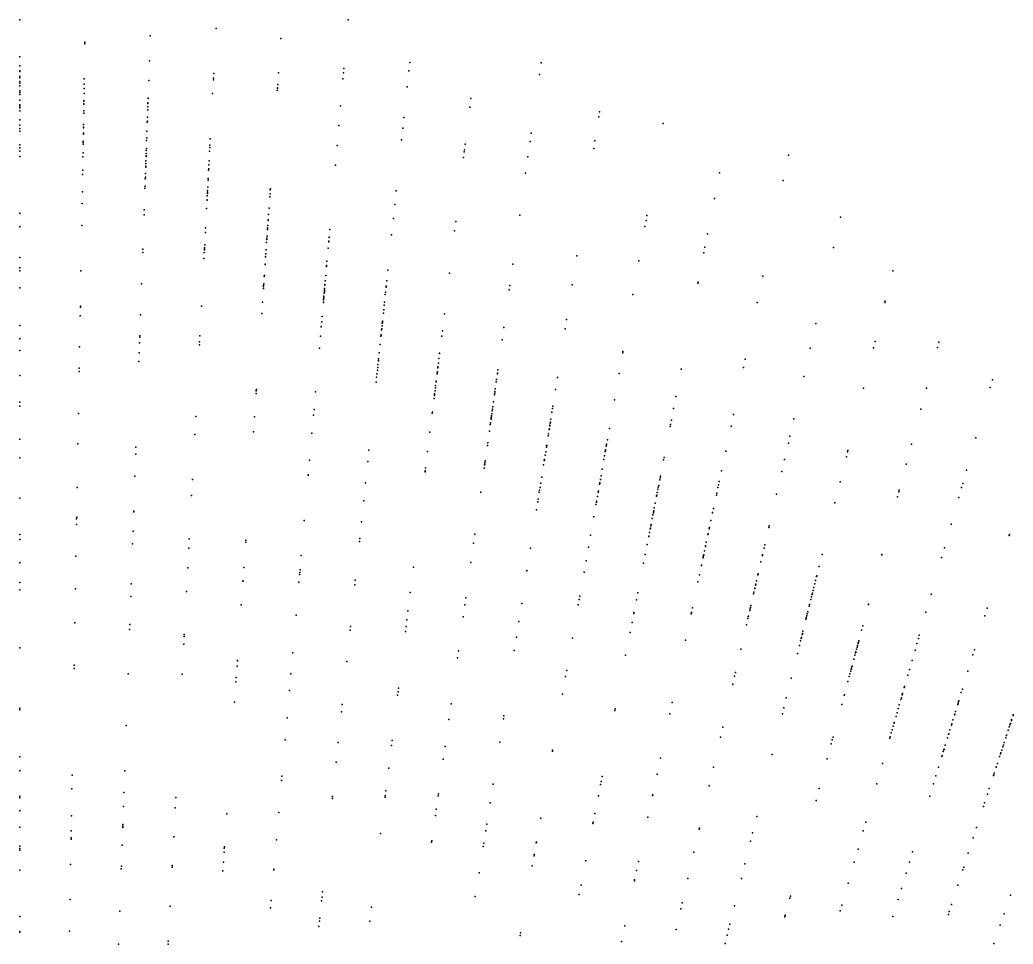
# Model space of a CAD drawing. Header units: metres. Extents: x -4327 to 4266, y -3886 to 3992.
# Drawn here: x 0 to 1056, y 3007 to 3990 of the extents above; entities that cross this region are included whole.
import ezdxf

# ---------------------------------------------------------------- set-up
doc = ezdxf.new("R2010")
doc.units = ezdxf.units.M

msp = doc.modelspace()

# ---------------------------------------------------------------- linework, layer by layer
for p in [(0, 3989.7, 2072.76), (349.05, 3989.63, 2014.52), (138.73, 3972.77, 2076.25), (208.61, 3980.53, 2059.8), (69.2, 3964.31, 1978.18), (69.22, 3965.86, 2044.23), (277.61, 3969.99, 1958.52), (0, 3950.35, 2154.64), (0, 3940.85, 2113.34), (137.81, 3946.24, 2054.17), (414.56, 3944.26, 2022.13), (554.29, 3943.95, 1954.61), (0, 3935.52, 2276.47), (0, 3935.2, 2336.84), (0, 3935.2, 2336.84), (0, 3934.89, 2322.16), (0, 3929.75, 1987.48), (206.11, 3932.82, 2051.47), (275.04, 3933.3, 2037.54), (344.12, 3933.35, 1937.76), (344.54, 3938.08, 2042.82), (413.66, 3935.67, 2034.07), (552.58, 3931.79, 2057.25), (0, 3927.98, 2054.32), (0, 3924.21, 2201.88), (0, 3922.56, 2243.35), (0, 3922.42, 2056.86), (0, 3919.61, 2093.7), (68.45, 3921.33, 2294.37), (68.55, 3927.13, 2059.65), (137.07, 3925.09, 2086.9), (205.75, 3925.92, 2056.06), (205.84, 3927.64, 2065.16), (274.18, 3920.98, 2069.33), (343.58, 3927.18, 2059), (0, 3914.25, 2365.01), (0, 3912.46, 2016.4), (0, 3910.44, 2110.78), (68.27, 3911.35, 2100.59), (68.37, 3916.71, 1935.79), (204.99, 3911.44, 1916.97), (273.73, 3914.53, 2071.4), (273.89, 3916.76, 2069.84), (273.93, 3917.32, 2081.1), (411.86, 3918.55, 2066.15), (0, 3904.35, 2278.38), (0, 3899.46, 2292.66), (0, 3898.44, 2148.45), (68.07, 3899.97, 2166.29), (68.08, 3900.48, 2322.33), (68.13, 3903.21, 2272.35), (68.14, 3903.83, 2148.97), (136.22, 3900.8, 1947.38), (136.24, 3901.43, 2272.35), (136.4, 3906.08, 2079.53), (136.42, 3906.54, 1936.95), (341.05, 3898.19, 1968.34), (479.61, 3906.08, 2071.89), (0, 3896.44, 2290.89), (0, 3896.27, 2048.57), (0, 3892.91, 2162.04), (67.91, 3890.5, 2290.6), (67.95, 3892.87, 2240.82), (135.98, 3893.97, 2299.42), (136.09, 3897.2, 2301.32), (478.48, 3896.89, 2086.2), (616.42, 3891.92, 1974.03), (0, 3883.57, 2326.28), (0, 3877.86, 2052.41), (67.7, 3878.59, 2007.29), (135.53, 3881.04, 2334.83), (135.57, 3882.08, 2376.02), (135.71, 3886.26, 2112.73), (339.23, 3877.42, 1981.86), (408.41, 3885.78, 1960.04), (615.57, 3886.56, 1944.54), (684.08, 3879.61, 1968.17), (0, 3874.23, 2193.33), (0, 3871.35, 2382.54), (67.52, 3868.29, 2334.72), (67.54, 3869.14, 2124.38), (67.64, 3875.03, 2056.64), (67.65, 3875.53, 2370.93), (135.19, 3871.43, 2063.8), (407.22, 3874.46, 1967.64), (543.78, 3869.19, 1976.09), (0, 3856.8, 2225.32), (67.34, 3857.64, 2348.43), (67.36, 3859.27, 2235.52), (67.39, 3860.69, 2011.39), (134.84, 3861.38, 2039.54), (134.95, 3864.48, 2038.48), (202.11, 3856.47, 2070.93), (202.46, 3863.21, 2058.28), (337.38, 3856.32, 1926.08), (405.94, 3862.28, 1998.82), (473.64, 3857.51, 1981.59), (542.53, 3860.29, 1902.61), (611.56, 3861.23, 1987.89), (0, 3853.53, 2044.92), (0, 3850.27, 2100.05), (67.17, 3848.26, 2254.44), (134.28, 3845.28, 2293.36), (134.36, 3847.55, 1994.8), (134.48, 3850.98, 2071.82), (134.55, 3853.01, 2375.6), (201.78, 3850.24, 2011.07), (201.98, 3854.03, 2291.78), (472.65, 3849.46, 1927.08), (472.92, 3851.66, 1989.27), (610.23, 3852.85, 1917.09), (817.46, 3845.84, 1958.96), (0, 3844.61, 2403.83), (67.1, 3844.29, 2377.83), (133.99, 3836.88, 2129.48), (134.09, 3839.82, 2117.44), (134.25, 3844.34, 2338.54), (201.02, 3835.69, 2263.91), (201.24, 3839.88, 2037.78), (335.55, 3835.35, 2013.54), (471.92, 3843.44, 2054.88), (540.28, 3844.26, 1942.13), (66.77, 3825.18, 2081.28), (66.85, 3829.95, 2179.64), (133.62, 3826.42, 2101.88), (133.86, 3833.27, 2207.52), (133.89, 3834.22, 2315.21), (200.72, 3830.05, 2269.04), (200.79, 3831.29, 2238.81), (537.81, 3826.73, 2004.96), (743.91, 3827.07, 1985.15), (133.42, 3820.69, 2233.71), (133.48, 3822.42, 2234.72), (200.15, 3819.18, 1986.89), (200.26, 3821.12, 2017.15), (811.78, 3819.14, 1969.35), (66.45, 3807.08, 2180.39), (133.07, 3810.67, 2077.02), (133.15, 3812.9, 2173.69), (199.3, 3802.83, 2222.18), (199.41, 3805.02, 2032.61), (199.49, 3806.52, 2241.09), (199.59, 3808.46, 2206), (199.77, 3811.82, 2300.6), (266.06, 3804.9, 2069.59), (266.34, 3808.88, 2036.85), (266.44, 3810.2, 2037.55), (400.23, 3807.89, 1970.68), (66.23, 3794.54, 2425.04), (199.04, 3797.9, 2071.64), (199.06, 3798.3, 2219.53), (265.84, 3801.71, 2057.11), (398.72, 3793.59, 1942.27), (738.63, 3799.93, 1926.08), (0, 3784.37, 2406.56), (132.09, 3782.44, 2409.7), (132.28, 3787.87, 2080.71), (198.59, 3789.33, 2003.01), (264.52, 3782.84, 2316.68), (264.99, 3789.51, 2031.81), (531.56, 3782.28, 2000.21), (666.8, 3781.6, 1918.45), (65.83, 3771.27, 2415.96), (263.71, 3771.29, 2078.08), (264.07, 3776.34, 2267.57), (264.12, 3777.08, 2273.63), (397.16, 3778.73, 1971.34), (463.55, 3775.28, 2026.42), (665.9, 3776.5, 2016.23), (872.7, 3780.07, 1991.39), (0, 3769.86, 2429.22), (197.24, 3763.66, 2158.15), (197.51, 3768.73, 2207.77), (263.42, 3767.05, 2035.69), (263.5, 3768.19, 2273.89), (263.52, 3768.58, 2039.18), (329.56, 3766.91, 2067.79), (395.3, 3761.05, 2006.83), (462.36, 3765.61, 2037.2), (664.79, 3770.2, 2023.54), (731.34, 3762.43, 1917.52), (196.55, 3750.48, 2244.08), (262.45, 3753.23, 2212.07), (262.45, 3753.17, 2041.45), (262.67, 3756.39, 1966.76), (262.76, 3757.57, 2231.25), (262.91, 3759.79, 2235.35), (328.42, 3753.87, 2215.49), (328.48, 3754.55, 1989.47), (328.83, 3758.52, 2047.18), (328.85, 3758.79, 2039.33), (130.69, 3742.42, 2430.38), (130.81, 3746.05, 2429.84), (196.14, 3742.59, 2394.75), (196.29, 3745.35, 2428.34), (196.32, 3745.98, 2428.74), (196.39, 3747.34, 2020.24), (261.59, 3740.86, 1995.22), (261.88, 3745.11, 2259.97), (327.81, 3746.88, 2107.72), (727.4, 3742.16, 1962.09), (728.59, 3748.26, 2020.95), (865.26, 3747.86, 2009), (0, 3737.28, 2356.62), (195.8, 3735.99, 2445.5), (260.8, 3729.6, 2084.41), (260.84, 3730.21, 2226.04), (261.37, 3737.71, 2420.17), (261.39, 3738.04, 2244.58), (326.61, 3733.18, 2075.9), (524.23, 3730.06, 1993.58), (592.19, 3738.92, 1961.44), (658.34, 3733.61, 1998.61), (0, 3726.09, 2415.42), (0, 3722.89, 2416.23), (64.99, 3723.05, 2431.16), (326.11, 3727.51, 2054.12), (326.21, 3728.6, 2178.66), (391.38, 3723.71, 2165.81), (456.8, 3720.36, 2010.08), (928.24, 3722.98, 2012.04), (129.52, 3709.07, 2437.6), (259.36, 3709, 2447.83), (259.91, 3716.89, 2209.84), (259.98, 3717.87, 2166.69), (324.4, 3707.88, 2349.85), (324.44, 3708.33, 2038.27), (324.78, 3712.26, 1990.52), (325.28, 3717.98, 2268.93), (390.17, 3712.23, 2336.69), (390.18, 3712.32, 2083.77), (587.28, 3707.95, 2042.33), (721.09, 3709.69, 2031.93), (721.3, 3710.78, 2029.87), (790.13, 3717.26, 2032.64), (0, 3705, 2450.83), (259.03, 3704.34, 2447.66), (259.05, 3704.55, 2447.79), (259.21, 3706.82, 2135.91), (259.23, 3707.19, 2298.28), (323.64, 3699.21, 2282.51), (323.79, 3700.9, 2060.61), (323.88, 3701.93, 2234.22), (324.04, 3703.81, 2107.54), (324.06, 3703.97, 2410.25), (324.08, 3704.29, 2376.04), (388.64, 3697.63, 2051.65), (388.92, 3700.29, 2209.45), (389.49, 3705.71, 2072.07), (389.58, 3706.65, 2093.94), (520.41, 3702.88, 2023.66), (521.02, 3707.25, 2015.5), (652.01, 3697.74, 1987.27), (258, 3689.63, 2469.89), (322.78, 3689.35, 2072.7), (322.81, 3689.69, 2301.76), (323.01, 3692.03, 2233.75), (323.05, 3692.49, 2311.92), (323.16, 3693.78, 2335.27), (323.2, 3694.19, 2180.27), (323.36, 3696.02, 2203.2), (387.79, 3689.56, 2121.72), (784.17, 3689.25, 1980.43), (919.81, 3689.14, 2025.59), (920.23, 3690.86, 2018.55), (64.31, 3684.4, 2374.51), (64.33, 3685.51, 2481.9), (128.37, 3676.08, 2361.73), (193.13, 3685.23, 2429.55), (257.16, 3677.55, 2418.43), (386.56, 3677.91, 2287.1), (386.94, 3681.51, 1982.54), (387.45, 3686.32, 2334.47), (451.52, 3677.36, 2023.43), (64.15, 3675.09, 2451.64), (320.98, 3668.76, 2114.22), (321.47, 3674.46, 2272.78), (385.45, 3667.35, 2370.49), (385.49, 3667.72, 2300.28), (385.59, 3668.62, 2253.6), (385.67, 3669.44, 2400.38), (385.68, 3669.53, 2088.88), (581.48, 3671.3, 2011.65), (846.61, 3667.07, 1981.4), (0, 3664.67, 2350.14), (320.52, 3663.55, 2389.65), (320.55, 3663.87, 2233.15), (384.17, 3655.09, 2163.52), (384.71, 3660.24, 2142.31), (384.81, 3661.24, 2343.91), (385.17, 3664.65, 2267.76), (449.29, 3659.16, 2063.3), (514.77, 3662.76, 2038.4), (579.92, 3661.45, 2040.36), (0, 3650.51, 2372.08), (127.33, 3646.26, 2445.04), (127.55, 3652.58, 2394.77), (127.6, 3653.87, 2438.6), (191.15, 3647.36, 2356.33), (191.48, 3653.7, 2388.79), (319.64, 3653.54, 2440.43), (383.06, 3644.56, 2048.36), (384, 3653.56, 2117), (448.6, 3653.57, 2338.01), (512.92, 3649.59, 2052.09), (909.54, 3647.98, 1992.48), (977.26, 3647.17, 2027.5), (0, 3638.34, 2429.63), (63.57, 3642.01, 2403.83), (126.97, 3635.95, 2378.2), (190.98, 3644.15, 2402.46), (318.54, 3640.9, 2394.77), (382.14, 3635.81, 2067.06), (446.35, 3635.2, 2076.1), (446.36, 3635.33, 2199.37), (641.07, 3635.7, 2026.69), (641.34, 3637.21, 2027.53), (840.5, 3640.59, 1993.19), (907.86, 3641.21, 2004.53), (975.77, 3641.63, 2029.72), (126.64, 3626.47, 2400.35), (380.82, 3623.28, 2325.19), (381.25, 3627.38, 2075.41), (381.28, 3627.67, 2308.46), (381.48, 3629.55, 2334.82), (445.07, 3624.77, 2291.72), (445.67, 3629.72, 1971.39), (771.36, 3628.96, 2020.94), (63.12, 3615.99, 2369.7), (63.18, 3619.66, 2338.38), (379.78, 3613.4, 2302.15), (380.18, 3617.22, 2279.64), (380.51, 3620.34, 2390.93), (443.69, 3613.56, 2329.16), (443.72, 3613.78, 2237.99), (443.92, 3615.4, 2258.2), (443.96, 3615.73, 2192.92), (444.48, 3620.02, 1981.56), (444.58, 3620.82, 2177.08), (444.59, 3620.86, 1976.87), (507.83, 3613.4, 2142.68), (507.92, 3614.04, 2279.11), (508.45, 3617.79, 2309.27), (637.24, 3613.98, 1957.66), (703.38, 3618.57, 2026.3), (769.53, 3620.35, 2026.62), (0, 3611.73, 2411.86), (378.87, 3604.74, 2241.6), (379.41, 3609.81, 2338.9), (442.63, 3604.9, 2006.77), (442.7, 3605.51, 2405.78), (506.65, 3604.98, 2368.35), (506.99, 3607.41, 1986.93), (571.67, 3609.41, 2040.02), (833.59, 3610.66, 2018.55), (1034.31, 3607.08, 1999.15), (251.22, 3592.61, 2348.55), (251.42, 3595.53, 2404.06), (251.46, 3596.07, 2398.74), (251.52, 3596.9, 2399.3), (314.47, 3594.44, 2426.59), (441.05, 3592.04, 2154.43), (441.48, 3595.56, 2376.47), (441.84, 3598.5, 2144.93), (442.14, 3600.94, 2067.01), (504.94, 3592.81, 1973.75), (505.19, 3594.59, 2336.24), (505.62, 3597.65, 2117.38), (569.68, 3596.79, 2045.94), (897.15, 3598.27, 2062.23), (964.15, 3598.27, 2010.8), (1031.98, 3598.95, 2050.04), (0, 3583.32, 2345.13), (0, 3583.29, 2347.91), (440.45, 3587.15, 2390.7), (440.86, 3590.54, 2256.35), (440.9, 3590.86, 2151.05), (503.67, 3583.83, 2189.35), (504.71, 3591.18, 2348.03), (632.28, 3585.86, 1950.08), (697.7, 3589.35, 2046.45), (0, 3579.27, 2409.99), (62.34, 3571.19, 2430.48), (312.81, 3575.46, 2354.53), (438.56, 3571.81, 2403.11), (438.66, 3572.64, 2180.18), (501.88, 3571.07, 2007.94), (502.34, 3574.31, 2095.74), (502.55, 3575.83, 2173.71), (502.93, 3578.54, 2032.85), (565.89, 3572.88, 2055.76), (566.49, 3576.69, 2215.04), (566.9, 3579.24, 1991.97), (695.23, 3576.62, 1948.81), (958.17, 3575.94, 2032.35), (186.99, 3568, 2332.75), (249.48, 3567.79, 2410.96), (312.31, 3569.71, 2407.06), (500.29, 3559.74, 2050.65), (500.52, 3561.4, 2069.85), (501.06, 3565.23, 2303.3), (501.2, 3566.25, 2221.77), (501.28, 3566.81, 2070.38), (501.33, 3567.17, 2216.92), (501.55, 3568.75, 2423.66), (564.04, 3561.21, 1971.71), (564.19, 3562.16, 2299.01), (564.69, 3565.3, 2056.61), (692.84, 3564.35, 2050.44), (758.86, 3570.13, 2024.47), (823.22, 3565.75, 1949.66), (248.37, 3551.93, 2363.7), (310.6, 3550.23, 2405.22), (436.05, 3551.31, 2352.81), (499.3, 3552.69, 2149), (562.24, 3549.84, 2086.83), (562.95, 3554.33, 2403.11), (563.08, 3555.15, 2180.18), (563.57, 3558.26, 2258), (563.69, 3558.99, 2288.69), (626.9, 3555.31, 2357.08), (691.52, 3557.58, 1971.6), (691.9, 3559.5, 1970.1), (756.26, 3557.93, 1963.41), (0, 3543.99, 2434.3), (61.77, 3538.92, 2383.18), (185.99, 3548.82, 2361.9), (497.56, 3540.29, 2378.94), (561.89, 3547.64, 2306.21), (623.96, 3538.68, 1993.06), (624.75, 3543.16, 2112.67), (817.24, 3539.88, 1958.46), (818.94, 3547.21, 2047.92), (948.16, 3538.59, 2037.2), (1016.68, 3545.58, 2032.73), (123.21, 3528.16, 2388.24), (123.47, 3535.69, 2379.3), (371.27, 3532.44, 2416.98), (433.55, 3530.95, 2386.86), (497.14, 3537.34, 2129.14), (559.18, 3530.55, 2151.79), (559.95, 3535.38, 2219.08), (560.22, 3537.12, 2022.29), (560.27, 3537.39, 2414.32), (622.58, 3530.82, 2121.13), (622.74, 3531.74, 2349.83), (622.88, 3532.54, 2316.95), (623.62, 3536.74, 1991.97), (623.87, 3538.13, 2114.95), (750.61, 3531.32, 1953.82), (880.26, 3530.55, 1941.06), (880.6, 3531.88, 1944.34), (0, 3524.17, 2463.35), (308.11, 3521.68, 2428.21), (370, 3520.28, 2431.32), (494.36, 3517.52, 2164.75), (494.6, 3519.23, 2367.58), (494.84, 3520.94, 2447.94), (557.71, 3521.22, 1987.63), (557.83, 3522.01, 2047.13), (557.88, 3522.29, 2432.41), (558.62, 3527.02, 2246.32), (621.07, 3522.27, 2198.46), (621.8, 3526.39, 2084.33), (621.87, 3526.78, 2063.7), (684.62, 3522.07, 2387.52), (685.12, 3524.62, 2383.61), (813.2, 3522.35, 2070.07), (878.94, 3525.26, 1956.01), (942.49, 3517.43, 2056.34), (430.87, 3509.14, 2391.74), (431.01, 3510.25, 2350.56), (431.42, 3513.63, 2445.8), (493.76, 3513.28, 2385.99), (494.23, 3516.66, 2337.99), (494.23, 3516.64, 2340.75), (557.02, 3516.92, 2264.36), (619.3, 3512.23, 2115.22), (746.15, 3510.38, 1972.71), (810.27, 3509.64, 1982.5), (1006.83, 3511.24, 2023.45), (122.39, 3504.72, 2448.41), (183.48, 3501, 2459.07), (306.71, 3505.71, 2391.86), (306.74, 3506.08, 2448.66), (367.6, 3497.44, 2449.58), (553.9, 3497.18, 2123.57), (554.94, 3503.72, 2161.89), (616.61, 3496.99, 2079.94), (616.73, 3497.67, 2067.35), (617.38, 3501.33, 2180.05), (618.05, 3505.15, 2334.92), (680.46, 3500.66, 2262.35), (680.87, 3502.79, 2116.36), (681.21, 3504.53, 2013.45), (743.76, 3499.13, 1981.65), (872.3, 3498.6, 2018), (1002.68, 3496.76, 2046.33), (60.97, 3492.79, 2450.31), (490.17, 3487.72, 2393.82), (552.37, 3487.55, 2344.06), (552.72, 3489.72, 2367.8), (553.18, 3492.66, 2181.6), (614.97, 3487.68, 2293.01), (615.17, 3488.81, 2080.27), (616.46, 3496.11, 2287.58), (677.87, 3487.34, 2141.22), (678.56, 3490.89, 2138.12), (678.96, 3492.94, 1978.76), (679.33, 3494.84, 2277.7), (741.13, 3486.74, 2360.78), (742.37, 3492.55, 2003.46), (742.99, 3495.48, 2061.9), (934.58, 3487.9, 1959.3), (935.13, 3489.96, 1955.36), (1001.48, 3492.58, 1950.98), (0, 3481.17, 2464.52), (182.6, 3484.14, 2444.39), (365.62, 3478.65, 2411.01), (550.76, 3477.36, 2449.52), (551.19, 3480.08, 2195.03), (613.1, 3477.05, 2368.89), (613.24, 3477.84, 2391.84), (613.29, 3478.14, 2141.83), (614.17, 3483.15, 2295.51), (675.64, 3475.85, 2079.25), (677.08, 3483.29, 2338.96), (677.17, 3483.74, 2333.72), (677.29, 3484.36, 2334.13), (740.66, 3484.55, 2246.35), (804.67, 3485.41, 2017.38), (866.77, 3476.44, 2054.26), (933.17, 3482.65, 1961.45), (998.42, 3481.92, 1955.22), (121.06, 3466.66, 2464.27), (121.08, 3467.41, 2355.39), (549.41, 3468.83, 2432.15), (612.64, 3474.47, 2361.56), (673.68, 3465.79, 2104.43), (673.87, 3466.77, 2099.81), (674.07, 3467.79, 2176.78), (674.68, 3470.91, 2017.08), (736.66, 3465.73, 2085.78), (736.75, 3466.12, 2125.24), (737.67, 3470.48, 2122.66), (60.39, 3459.48, 2348.93), (60.41, 3460.97, 2430.81), (302.5, 3457.55, 2356.24), (363.26, 3456.17, 2434.78), (610.34, 3461.42, 2134.15), (672.52, 3459.82, 2214.45), (673.26, 3463.62, 2386.98), (734.9, 3457.42, 2093.78), (60.28, 3453.42, 2372.44), (120.34, 3446.12, 2354.7), (669.62, 3444.92, 2138.73), (670.39, 3448.84, 2430.24), (670.47, 3449.29, 2288.74), (670.96, 3451.8, 2222.71), (671.29, 3453.48, 2133.53), (731.95, 3443.55, 2093.17), (733.02, 3448.57, 2159.18), (733.31, 3449.97, 2302.82), (796.53, 3450.14, 2014.83), (796.9, 3451.74, 2049.15), (990.37, 3453.84, 1985.25), (0, 3442.78, 2448.63), (0, 3437.54, 2453.39), (180.18, 3438.08, 2443), (180.18, 3437.97, 2445.74), (240.16, 3434.5, 2445.89), (240.33, 3436.85, 2344.41), (361.04, 3435.11, 2378.05), (361.41, 3438.56, 2425.19), (482.54, 3433.46, 2451.79), (483.88, 3442.98, 2452.91), (606.9, 3441.9, 2358.79), (668.79, 3440.63, 2360), (668.87, 3441.05, 2382.58), (730.01, 3434.42, 2187.36), (731.73, 3442.54, 2375.29), (1052.2, 3441.59, 2053.01), (1052.47, 3442.48, 2077.02), (1052.55, 3442.72, 1989.12), (119.87, 3432.63, 2445.72), (179.66, 3428.21, 2458.58), (542.98, 3428.27, 2429.01), (604.65, 3429.16, 2468.01), (667.12, 3432.05, 2159.62), (728.11, 3425.47, 2366.29), (729.07, 3430.01, 2152.82), (729.23, 3430.74, 2295.44), (791.42, 3428.03, 2218.48), (792.26, 3431.64, 2057.78), (983.16, 3428.69, 1993.71), (0, 3412.65, 2360.55), (59.69, 3419.56, 2455.03), (299.25, 3420.49, 2344.69), (479.67, 3413.02, 2339.81), (602.08, 3414.54, 2446.14), (663.29, 3412.31, 2418.54), (665.05, 3421.4, 2176.62), (726.5, 3417.94, 2108.67), (726.76, 3419.13, 2334.25), (727.05, 3420.52, 2299.51), (727.2, 3421.2, 2402.45), (788.09, 3413.59, 2088.18), (788.11, 3413.68, 2233.3), (789.62, 3420.2, 2267.3), (789.85, 3421.23, 2069.56), (853.1, 3421.59, 2086.25), (916.68, 3421.11, 1984.77), (916.79, 3421.5, 2015.57), (980.15, 3418.18, 1979.97), (178.57, 3407.27, 2463.32), (238.28, 3407.62, 2471.88), (297.65, 3402.2, 2345.83), (297.91, 3405.11, 2436.71), (418.44, 3407.93, 2347.41), (539.14, 3403.99, 2334.22), (539.18, 3404.26, 2345.39), (599.97, 3402.59, 2460.23), (724.75, 3409.7, 2257), (724.79, 3409.87, 2114.09), (724.86, 3410.19, 2029.37), (849.89, 3408.74, 2062.92), (0, 3391.51, 2389.95), (237.26, 3392.95, 2464.06), (237.3, 3393.53, 2456.01), (296.77, 3392.07, 2366.28), (297.48, 3400.23, 2438.84), (356.73, 3394.1, 2363.41), (721.1, 3392.49, 2316.06), (722.69, 3400, 2133.99), (783.47, 3393.58, 2268.54), (784.9, 3399.78, 2453.11), (784.99, 3400.16, 2152.85), (785.17, 3400.94, 2182.36), (846.21, 3393.95, 2033.5), (847.24, 3398.1, 2165.86), (847.43, 3398.84, 2137.39), (0, 3383.98, 2457.2), (59.08, 3384.95, 2396.77), (118.39, 3390.28, 2437.93), (177.25, 3382.13, 2394.92), (356.23, 3389.31, 2373.85), (356.23, 3389.26, 2435.06), (415.14, 3381.02, 2378.28), (657.16, 3380.81, 2351.88), (780.68, 3381.51, 2089.13), (781.56, 3385.32, 2336.61), (781.59, 3385.45, 2193.57), (781.67, 3385.77, 2414.78), (782.36, 3388.77, 2281.57), (782.6, 3389.83, 2122.81), (842.83, 3380.41, 2063.71), (842.85, 3380.48, 2030.52), (843.53, 3383.22, 2246.82), (844.36, 3386.53, 2052.04), (845.3, 3390.31, 2016.05), (117.92, 3376.91, 2383.88), (474.36, 3375.27, 2338.45), (594.87, 3373.67, 2339.33), (595.5, 3377.23, 2333.58), (655.67, 3373.14, 2480.88), (780.28, 3379.74, 2219.09), (841.15, 3373.67, 2229.76), (841.82, 3376.34, 2266.5), (842.48, 3378.99, 2032.17), (969, 3379.29, 2000.36), (235.51, 3367.99, 2448.74), (412.74, 3361.49, 2442.31), (473.32, 3367.82, 2363.42), (533.65, 3369.36, 2351.42), (593.87, 3367.99, 2438.02), (653.09, 3359.87, 2451.3), (714.15, 3359.79, 2471.32), (715.19, 3364.7, 2340.75), (715.22, 3364.84, 2449.5), (776.19, 3362.04, 2013.52), (776.57, 3363.7, 2037.29), (776.91, 3365.16, 2375.03), (777.36, 3367.12, 2226.77), (837.83, 3360.37, 2245.03), (839.34, 3366.42, 2358.13), (839.84, 3368.42, 2345.72), (902.49, 3368.15, 2201.44), (902.59, 3368.51, 2133.12), (963.5, 3360.12, 2375.84), (1028.59, 3364.36, 2001.85), (58.45, 3348.7, 2376.59), (293.7, 3357.02, 2366.44), (411.59, 3352.13, 2452.35), (471.52, 3355.05, 2460.13), (530.62, 3350.18, 2381.96), (651.03, 3349.28, 2471.84), (652.88, 3358.77, 2347.5), (713.88, 3358.53, 2344.69), (774.2, 3353.45, 2136.26), (774.65, 3355.38, 2240.33), (774.77, 3355.9, 2294.53), (835.96, 3352.84, 2258.78), (836.01, 3353.04, 2034.29), (836.34, 3354.37, 2211.68), (836.8, 3356.22, 2236.91), (837.34, 3358.37, 2201.04), (1026.15, 3356.4, 2014.89), (116.7, 3341.79, 2403.06), (116.88, 3346.93, 2398.46), (351.17, 3341.15, 2378.42), (351.57, 3344.95, 2375.62), (410.06, 3339.66, 2371.09), (410.71, 3344.96, 2435.89), (648.93, 3338.46, 2371.7), (772.61, 3346.54, 2331.66), (832.77, 3340.06, 2394.98), (895.2, 3340.92, 2167.85), (896.41, 3345.46, 2165.53), (174.74, 3334.23, 2391.18), (174.85, 3336.35, 2389.94), (527.97, 3333.44, 2359.08), (587.64, 3332.66, 2401.33), (707.89, 3330.38, 2357.86), (830.18, 3329.69, 2205.97), (830.77, 3332.04, 2405.94), (831.05, 3333.15, 2304.82), (831.81, 3336.23, 2234.23), (832.16, 3337.62, 2019.88), (891.58, 3327.41, 2038), (891.84, 3328.38, 2309.21), (892.21, 3329.76, 2266.82), (955.51, 3332.27, 2048.33), (956.45, 3335.52, 2119.88), (0, 3322.24, 2368.36), (174.32, 3326.2, 2401.95), (290.2, 3316.97, 2398.38), (466.45, 3318.97, 2394.8), (525.75, 3319.48, 2376.59), (766.64, 3320.68, 2437.94), (828.93, 3324.65, 2408.97), (888.79, 3317, 2131.51), (888.85, 3317.24, 2320.53), (889.05, 3317.99, 2250.77), (889.78, 3320.69, 2133.88), (890.39, 3322.97, 2040.36), (890.86, 3324.75, 2268.79), (891.43, 3326.87, 2058.01), (891.51, 3327.17, 2053.1), (951.97, 3319.91, 2271.08), (953.94, 3326.79, 2037.33), (1015.03, 3320.02, 2015.78), (1015.09, 3320.21, 2018.42), (231.34, 3308.31, 2424.73), (231.37, 3308.8, 2427.87), (347.64, 3307.57, 2395.6), (465.39, 3311.43, 2378.36), (644.23, 3314.29, 2373.74), (826.84, 3316.29, 2422.47), (886.97, 3310.22, 2351.18), (888.09, 3314.39, 2073.22), (948.73, 3308.63, 2051.57), (1013.43, 3314.77, 2167.26), (57.61, 3300.21, 2374.81), (57.67, 3303.64, 2390.98), (230.95, 3302.7, 2371.09), (581.54, 3298.09, 2398.46), (760.97, 3296.12, 2394.89), (883.51, 3297.31, 2439.13), (884.11, 3299.55, 2319.03), (884.12, 3299.59, 2432.38), (884.43, 3300.72, 2029.21), (884.91, 3302.53, 2232.3), (884.93, 3302.62, 2043.01), (884.96, 3302.73, 2340.38), (946.04, 3299.24, 2148.58), (1008.14, 3297.48, 2093.67), (115.05, 3294.56, 2388.23), (172.65, 3294.41, 2403.69), (229.78, 3286.06, 2400.16), (230.1, 3290.58, 2417.26), (288.23, 3294.47, 2442.91), (580.42, 3291.72, 2399.34), (760.06, 3292.2, 2345.32), (820.27, 3289.93, 2375.53), (880.6, 3286.44, 2226.71), (881.99, 3291.63, 2267.59), (882.78, 3294.58, 2359.27), (944.3, 3293.16, 2175.96), (944.35, 3293.33, 2075.14), (286.68, 3276.8, 2374.79), (402.17, 3275.44, 2412.78), (402.65, 3279.35, 2407.37), (758.03, 3283.39, 2360.9), (758.04, 3283.44, 2391.2), (940.57, 3280.15, 2297.59), (940.74, 3280.76, 2325.17), (940.84, 3281.1, 2147.15), (1001.15, 3274.61, 2341.06), (1002.3, 3278.36, 2068.76), (228.27, 3264.47, 2422.86), (401.75, 3272.03, 2415.78), (577.09, 3272.83, 2388.32), (693.81, 3264.12, 2423.12), (815.06, 3269.02, 2371.41), (876.69, 3271.83, 2074.44), (876.85, 3272.45, 2204.07), (936.88, 3267.3, 2310.21), (937.42, 3269.16, 2268.39), (938.27, 3272.15, 2241.07), (938.65, 3273.47, 2106.03), (938.7, 3273.65, 2019.82), (998.28, 3265.24, 2173.92), (998.46, 3265.83, 2277.82), (0, 3258.15, 2341.49), (0, 3256.33, 2340.18), (342.04, 3254.3, 2461.61), (342.83, 3261.83, 2447.75), (458.56, 3262.83, 2406.26), (632.8, 3255.47, 2419.19), (633.15, 3257.25, 2398.4), (633.17, 3257.36, 2417.83), (812.44, 3258.5, 2380.26), (874.01, 3261.85, 2415.69), (934.14, 3257.74, 2072.98), (935.24, 3261.58, 2352.45), (995.05, 3254.65, 2193.06), (997.33, 3262.12, 1993.08), (997.77, 3263.55, 1996.45), (284.15, 3247.81, 2460.93), (456.23, 3246.22, 2416.01), (514.21, 3246.62, 2419.86), (514.74, 3249.94, 2433.42), (691.25, 3252.09, 2389.34), (810.84, 3252.11, 2392.1), (929.91, 3242.99, 2053.5), (931.75, 3249.4, 2095.65), (932.79, 3253.04, 2423.64), (932.8, 3253.06, 2368.23), (992.28, 3245.6, 2194.82), (992.32, 3245.73, 2101.57), (993.98, 3251.15, 1964.05), (994.18, 3251.81, 2252), (994.19, 3251.83, 2311.19), (1054.38, 3245.05, 2257.04), (1054.67, 3245.93, 2382.86), (1056.14, 3250.47, 2276.93), (1056.28, 3250.9, 2067.84), (113.13, 3239.69, 2378.24), (747.54, 3237.94, 2374.46), (927.65, 3235.1, 2268.71), (928.75, 3238.95, 2311.72), (929.72, 3242.3, 2096.17), (989.05, 3235.03, 2323.61), (990.57, 3240, 2077.46), (991.06, 3241.6, 2145.22), (1051.06, 3234.84, 2170.79), (1052.15, 3238.2, 2300.65), (1052.86, 3240.36, 2068.76), (1053.38, 3241.98, 2287.13), (282.09, 3224.32, 2412.79), (395.82, 3223.68, 2415.67), (510.32, 3222.02, 2442.92), (745.08, 3227.3, 2385.81), (863.97, 3224.4, 2398.97), (864.78, 3227.4, 2392.93), (925.09, 3226.18, 2406.4), (925.49, 3227.57, 2189.6), (926.69, 3231.75, 2314.68), (986.47, 3226.6, 2331.12), (987.69, 3230.59, 2135.35), (987.77, 3230.85, 2339.64), (1046.81, 3221.75, 2004.14), (1048.43, 3226.74, 2060.07), (1049.24, 3229.22, 1971.46), (1049.25, 3229.27, 2307.82), (338.59, 3221.45, 2357.47), (395.16, 3218.32, 2458.67), (452.19, 3217.48, 2455.32), (566.42, 3212.35, 2412.31), (566.59, 3213.29, 2424.04), (862.85, 3220.21, 2404.14), (981.99, 3211.95, 2107.68), (982.6, 3213.95, 2351.89), (982.62, 3214, 2368.35), (982.81, 3214.63, 2357.86), (984.11, 3218.89, 2155.99), (1044.12, 3213.49, 2253.68), (1045.3, 3217.1, 2200.66), (1045.88, 3218.89, 2284.25), (1046.76, 3221.61, 2077.07), (0, 3206.28, 2363.06), (336.43, 3200.88, 2429.45), (450.29, 3203.95, 2411.89), (681.26, 3205.06, 2425.99), (800.07, 3208.91, 2431.84), (858.55, 3204.14, 2430.86), (980.35, 3206.58, 2371.11), (980.35, 3206.57, 2081.28), (980.7, 3207.71, 2333.73), (1041.88, 3206.59, 2340.33), (1041.95, 3206.79, 2434.35), (1042.86, 3209.6, 2041.57), (1043.23, 3210.74, 2141.68), (0, 3191.54, 2338.79), (111.45, 3191.45, 2353.57), (392.22, 3194.39, 2459.8), (737.71, 3195.39, 2414.23), (917.39, 3199.31, 2402.89), (976.97, 3195.54, 2140.35), (1038.2, 3195.24, 2172.69), (1038.4, 3195.87, 2050.4), (1039.52, 3199.32, 2052.62), (55.63, 3186.88, 2349.12), (278.31, 3181.14, 2437.87), (278.73, 3185.85, 2324.83), (618.16, 3180.15, 2382.22), (619.22, 3185.63, 2419.21), (677.64, 3188.05, 2415.86), (974.12, 3186.21, 2413.75), (1035.38, 3186.58, 2380.3), (1035.61, 3187.27, 2067.53), (1036.16, 3188.98, 2371.11), (55.37, 3172.3, 2362.5), (389.24, 3170.14, 2348.6), (503.22, 3177.18, 2439.19), (617.55, 3177, 2385.31), (733.15, 3175.63, 2457.35), (850.15, 3172.78, 2465.39), (911.19, 3177.71, 2439.18), (971.54, 3177.78, 2421.21), (1030.83, 3172.57, 2422.24), (0, 3164.68, 2416.02), (0, 3162.65, 2376.47), (110.65, 3168.64, 2347.44), (165.77, 3163.1, 2305.24), (332.35, 3162.07, 2441.09), (332.59, 3164.38, 2440.11), (388.43, 3163.53, 2351.75), (388.59, 3164.77, 2358.05), (444.82, 3165.03, 2358.28), (445.12, 3167.19, 2483.38), (615.22, 3165.06, 2442.11), (672.77, 3165.16, 2434.25), (672.97, 3166.09, 2374.7), (846.72, 3160.01, 2430.45), (967.54, 3164.68, 2452.93), (1028.95, 3166.79, 2406.75), (0, 3149.12, 2344.88), (110.13, 3153.58, 2336.28), (165.19, 3152.07, 2315.69), (442.82, 3150.84, 2369.22), (500.1, 3157.49, 2385.85), (1024.71, 3153.73, 2198.73), (1025.93, 3157.48, 2227.51), (54.88, 3143.8, 2296.27), (219.97, 3145.67, 2324.05), (275.35, 3147.25, 2304.57), (441.88, 3144.15, 2454.23), (553.88, 3141.23, 2482.27), (611.54, 3146.09, 2335.23), (667.91, 3142.28, 2362.23), (783.63, 3142.97, 2395.51), (0, 3131.53, 2420.59), (54.59, 3127.58, 2398.88), (109.35, 3131.26, 2394.67), (109.39, 3132.51, 2328.62), (109.46, 3134.62, 2295.86), (495.36, 3127.55, 2428.4), (496.48, 3134.68, 2357.84), (609.47, 3135.46, 2391.97), (609.76, 3136.96, 2439.69), (722.48, 3129.42, 2440.88), (722.71, 3130.38, 2474.97), (896.86, 3127.71, 2428.31), (899.55, 3137.09, 2441.14), (1017.46, 3131.41, 2396.3), (54.44, 3119.03, 2320.19), (54.46, 3120.16, 2404.02), (163.59, 3121.47, 2399.83), (272.8, 3118.12, 2346.63), (383.67, 3124.77, 2360.27), (438.1, 3117.23, 2370.74), (777.06, 3116.6, 2435.56), (779.28, 3125.52, 2453.62), (1013.84, 3120.27, 2415.26), (0, 3111.4, 2298.38), (0, 3108.8, 2419.31), (0, 3107.34, 2423.63), (108.69, 3112.54, 2326.99), (217.42, 3109.29, 2299.8), (217.52, 3110.69, 2300.84), (437.88, 3115.69, 2399.29), (492.72, 3110.9, 2423.67), (493.29, 3114.54, 2377.58), (549.23, 3114.83, 2357.8), (549.36, 3115.56, 2366.42), (891.32, 3108.4, 2356.14), (217.12, 3104.98, 2301.86), (546.81, 3101.09, 2456.07), (547.07, 3102.61, 2454.5), (601.77, 3095.81, 2372.48), (657.87, 3095.05, 2361.47), (716.85, 3105.01, 2364.75), (949.4, 3105.36, 2434.5), (1008.6, 3104.14, 2380.89), (0, 3086.07, 2334.77), (53.97, 3092.02, 2323.76), (107.82, 3087.45, 2406.87), (107.91, 3090.07, 2403.5), (161.9, 3089.22, 2401.97), (161.98, 3090.73, 2400.43), (215.74, 3085.28, 2406.88), (216.39, 3094.47, 2317.71), (270.01, 3086.2, 2306.81), (270.07, 3086.95, 2333.75), (544.94, 3090.5, 2431.21), (655.84, 3085.48, 2359.53), (771.06, 3092.55, 2458.09), (887.34, 3094.53, 2443.81), (946.03, 3094.31, 2371.16), (1002.8, 3086.3, -147.89), (1003.7, 3089.07, 2451.74), (488.3, 3082.99, 2391.1), (653.52, 3074.58, 2388.84), (653.78, 3075.79, 2447.1), (710.39, 3077.05, 2449.31), (767.24, 3077.23, 2429.41), (942.44, 3082.58, 2430.41), (596.76, 3070.06, 2387.66), (880.92, 3072.13, 2377.03), (937.46, 3066.3, 2447.88), (997.51, 3070.02, 2379.08), (53.32, 3054.89, 2372.38), (267.17, 3053.71, 2361.46), (320.9, 3053.16, 2327.86), (321.31, 3057.08, 2338.79), (321.92, 3062.9, 2319.46), (484.3, 3057.77, 2398.44), (594.8, 3059.99, 2401.43), (818.86, 3056.03, 2388.18), (819.47, 3058.31, 2362.97), (933.89, 3054.63, 2444.09), (1053.45, 3059.45, 2436.92), (106.24, 3042.44, 2347.86), (159.71, 3047.54, 2356.24), (266.47, 3045.77, 2326.22), (374.09, 3046.75, 2367.4), (702.93, 3044.71, 2393.68), (704.42, 3051.18, 2445.17), (759.98, 3048.13, 2439.23), (872.49, 3042.72, 2381.2), (874.25, 3048.86, 2391.42), (990.81, 3049.4, 2346.95), (0, 3036.77, 2342.06), (318.66, 3031.8, 2337.88), (318.98, 3034.9, 2358.83), (372.24, 3031.66, 2337.13), (813.59, 3036.36, 2443.55), (813.98, 3037.83, 2452.99), (814.02, 3037.98, 2439.35), (928.43, 3036.77, 2372.62), (987.4, 3038.9, 2365.74), (988.35, 3041.84, 2458.36), (1046.62, 3039.61, 2407.41), (52.74, 3021.2, 2338.31), (318.04, 3025.95, 2354.52), (643.32, 3026.58, 2468.13), (697.88, 3022.84, 2408.87), (753.75, 3023.12, 2386.69), (755.08, 3028.45, 2382.8), (1042.41, 3027.37, 2354.38), (0, 3020.82, 2374.75), (0, 3020.11, 2376.86), (531.9, 3016.54, 2407.97), (532.38, 3019.26, 2402.03), (532.4, 3019.38, 2407.53), (752.17, 3016.79, 2395.18), (105.02, 3007.43, 2355.06), (157.61, 3007.3, 2356.75), (157.77, 3010.35, 2356.5), (639.84, 3010.23, 2422.01), (750, 3008.09, 2407.18), (1035.76, 3008.07, 2401.44)]:
    msp.add_point(p)

doc.saveas('drawing.dxf')
